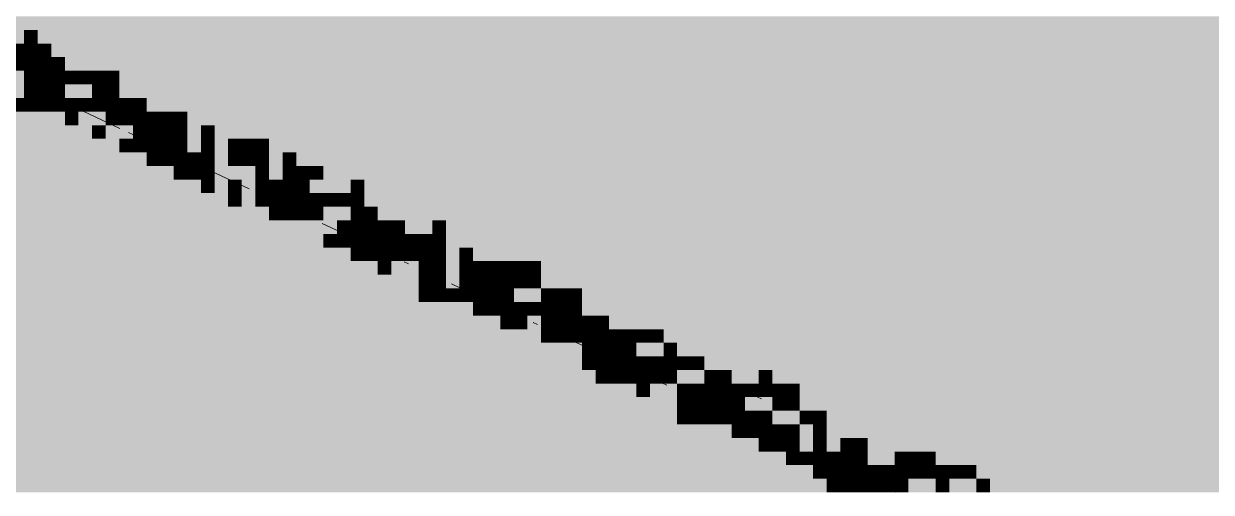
# Paper-space layout '03 3D Building and Roof' of a CAD drawing. Header units: millimetres. Extents: x 5 to 415, y 5 to 292.
# Drawn here: x 149.5 to 164.05, y 209.33 to 215.08 of the extents above; entities that cross this region are included whole.
import ezdxf

# ---------------------------------------------------------------- set-up
doc = ezdxf.new("R2010")
doc.units = ezdxf.units.MM
doc.layers.add('EXISTING', color=7, linetype='Continuous')
doc.layers.add('IMAGES', color=7, linetype='Continuous')

# ---------------------------------------------------------------- blocks, each defined once
blk = doc.blocks.new('SHEET_03')
at = {"layer": 'EXISTING', "color": 250, "lineweight": 9}
for p, q in [((149.675, 214.265), (149.569, 214.314)), ((149.833, 214.191), (149.78, 214.215)), ((150.044, 214.092), (149.991, 214.116)), ((150.677, 213.794), (150.15, 214.042)), ((150.888, 213.695), (150.783, 213.745)), ((151.047, 213.621), (150.994, 213.646)), ((151.258, 213.522), (151.152, 213.571)), ((151.416, 213.448), (151.363, 213.472)), ((152.26, 213.051), (151.574, 213.373)), ((152.471, 212.952), (152.366, 213.002)), ((152.629, 212.878), (152.577, 212.903)), ((152.84, 212.779), (152.735, 212.828)), ((153.526, 212.831), (153.579, 212.807)), ((152.999, 212.704), (152.946, 212.729)), ((153.843, 212.308), (153.157, 212.63)), ((154.054, 212.209), (153.948, 212.259)), ((154.212, 212.135), (154.159, 212.16)), ((154.423, 212.036), (154.37, 212.06)), ((154.582, 211.961), (154.529, 211.986)), ((155.056, 211.738), (154.74, 211.887)), ((155.426, 211.565), (155.162, 211.689)), ((155.637, 211.466), (155.531, 211.516)), ((155.795, 211.392), (155.742, 211.416)), ((156.006, 211.293), (155.953, 211.317)), ((156.639, 210.995), (156.112, 211.243)), ((156.85, 211.271), (156.956, 211.221)), ((157.008, 210.822), (156.745, 210.946)), ((157.22, 210.723), (157.114, 210.772)), ((157.378, 210.649), (157.325, 210.673)), ((157.589, 210.55), (157.536, 210.574)), ((158.222, 210.252), (157.694, 210.5)), ((158.433, 210.528), (158.539, 210.478)), ((158.433, 210.153), (158.327, 210.203)), ((158.591, 210.079), (158.539, 210.104)), ((158.802, 209.98), (158.697, 210.029)), ((158.961, 209.906), (158.908, 209.93)), ((159.172, 209.806), (159.119, 209.831)), ((159.805, 209.509), (159.33, 209.732)), ((160.016, 209.41), (159.91, 209.46)), ((160.174, 209.336), (160.121, 209.361))]:
    blk.add_line(p, q, dxfattribs=at)
at = {"layer": 'IMAGES', "color": 7}
for points in [[(149.172, 215), (149.505, 215), (149.172, 215.167), (149.505, 215.167)], [(149.505, 215), (191.997, 215), (149.505, 215.167), (191.997, 215.167)], [(149.172, 214.833), (149.505, 214.833), (149.172, 215), (149.505, 215)], [(149.505, 214.833), (149.671, 214.833), (149.505, 215), (149.671, 215)], [(149.671, 214.833), (192.33, 214.833), (149.671, 215), (192.33, 215)], [(149.338, 214.667), (149.505, 214.667), (149.338, 214.833), (149.505, 214.833)], [(149.505, 214.667), (149.671, 214.667), (149.505, 214.833), (149.671, 214.833)], [(149.671, 214.667), (149.838, 214.667), (149.671, 214.833), (149.838, 214.833)], [(149.838, 214.667), (192.663, 214.667), (149.838, 214.833), (192.663, 214.833)], [(149.338, 214.5), (149.505, 214.5), (149.338, 214.667), (149.505, 214.667)], [(149.505, 214.5), (149.671, 214.5), (149.505, 214.667), (149.671, 214.667)], [(149.671, 214.5), (149.838, 214.5), (149.671, 214.667), (149.838, 214.667)], [(149.838, 214.5), (150.005, 214.5), (149.838, 214.667), (150.005, 214.667)], [(150.005, 214.5), (192.997, 214.5), (150.005, 214.667), (192.997, 214.667)], [(149.338, 214.167), (149.505, 214.167), (149.338, 214.5), (149.505, 214.5)], [(149.505, 214.333), (149.671, 214.333), (149.505, 214.5), (149.671, 214.5)], [(149.671, 214.333), (149.838, 214.333), (149.671, 214.5), (149.838, 214.5)], [(149.838, 214.333), (150.005, 214.333), (149.838, 214.5), (150.005, 214.5)], [(150.005, 214.333), (150.171, 214.333), (150.005, 214.5), (150.171, 214.5)], [(150.171, 214.333), (150.338, 214.333), (150.171, 214.5), (150.338, 214.5)], [(150.338, 214.333), (150.505, 214.333), (150.338, 214.5), (150.505, 214.5)], [(150.505, 214.333), (150.671, 214.333), (150.505, 214.5), (150.671, 214.5)], [(150.671, 214.333), (193.33, 214.333), (150.671, 214.5), (193.33, 214.5)], [(149.505, 214.167), (149.671, 214.167), (149.505, 214.333), (149.671, 214.333)], [(149.671, 214.167), (149.838, 214.167), (149.671, 214.333), (149.838, 214.333)], [(149.838, 214.167), (150.005, 214.167), (149.838, 214.333), (150.005, 214.333)], [(150.005, 214.167), (150.338, 214.167), (150.005, 214.333), (150.338, 214.333)], [(150.338, 214.167), (150.505, 214.167), (150.338, 214.333), (150.505, 214.333)], [(150.505, 214.167), (150.671, 214.167), (150.505, 214.333), (150.671, 214.333)], [(150.671, 214.167), (151.005, 214.167), (150.671, 214.333), (151.005, 214.333)], [(151.005, 214.167), (193.663, 214.167), (151.005, 214.333), (193.663, 214.333)], [(149.338, 214), (149.505, 214), (149.338, 214.167), (149.505, 214.167)], [(149.505, 214), (149.671, 214), (149.505, 214.167), (149.671, 214.167)], [(149.671, 214), (149.838, 214), (149.671, 214.167), (149.838, 214.167)], [(149.838, 214), (150.005, 214), (149.838, 214.167), (150.005, 214.167)], [(150.005, 214), (150.171, 214), (150.005, 214.167), (150.171, 214.167)], [(150.171, 214), (150.338, 214), (150.171, 214.167), (150.338, 214.167)], [(150.338, 214), (150.505, 214), (150.338, 214.167), (150.505, 214.167)], [(150.505, 214), (150.671, 214), (150.505, 214.167), (150.671, 214.167)], [(150.671, 214), (150.838, 214), (150.671, 214.167), (150.838, 214.167)], [(150.838, 214), (151.005, 214), (150.838, 214.167), (151.005, 214.167)], [(151.005, 214), (151.338, 214), (151.005, 214.167), (151.338, 214.167)], [(151.338, 214), (194.163, 214), (151.338, 214.167), (194.163, 214.167)], [(140.007, 213.833), (149.671, 213.833), (140.007, 214), (149.671, 214)], [(149.671, 213.833), (150.005, 213.833), (149.671, 214), (150.005, 214)], [(150.005, 213.833), (150.171, 213.833), (150.005, 214), (150.171, 214)], [(150.171, 213.833), (150.505, 213.833), (150.171, 214), (150.505, 214)], [(150.505, 213.833), (150.671, 213.833), (150.505, 214), (150.671, 214)], [(150.671, 213.833), (150.838, 213.833), (150.671, 214), (150.838, 214)], [(150.838, 213.833), (151.005, 213.833), (150.838, 214), (151.005, 214)], [(151.005, 213.833), (151.171, 213.833), (151.005, 214), (151.171, 214)], [(151.171, 213.833), (151.338, 213.833), (151.171, 214), (151.338, 214)], [(151.338, 213.833), (151.504, 213.833), (151.338, 214), (151.504, 214)], [(151.504, 213.833), (151.838, 213.833), (151.504, 214), (151.838, 214)], [(151.838, 213.833), (194.496, 213.833), (151.838, 214), (194.496, 214)], [(140.34, 213.667), (150.005, 213.667), (140.34, 213.833), (150.005, 213.833)], [(150.005, 213.667), (150.338, 213.667), (150.005, 213.833), (150.338, 213.833)], [(150.338, 213.667), (150.505, 213.667), (150.338, 213.833), (150.505, 213.833)], [(150.505, 213.667), (150.838, 213.667), (150.505, 213.833), (150.838, 213.833)], [(150.838, 213.667), (151.005, 213.667), (150.838, 213.833), (151.005, 213.833)], [(151.005, 213.667), (151.171, 213.667), (151.005, 213.833), (151.171, 213.833)], [(151.171, 213.667), (151.338, 213.667), (151.171, 213.833), (151.338, 213.833)], [(151.338, 213.667), (151.504, 213.667), (151.338, 213.833), (151.504, 213.833)], [(151.504, 213.5), (151.671, 213.5), (151.504, 213.833), (151.671, 213.833)], [(151.671, 213.667), (151.838, 213.667), (151.671, 213.833), (151.838, 213.833)], [(151.838, 213.667), (152.171, 213.667), (151.838, 213.833), (152.171, 213.833)], [(152.171, 213.667), (194.663, 213.667), (152.171, 213.833), (194.663, 213.833)], [(140.673, 213.5), (150.338, 213.5), (140.673, 213.667), (150.338, 213.667)], [(150.338, 213.5), (150.671, 213.5), (150.338, 213.667), (150.671, 213.667)], [(150.671, 213.5), (150.838, 213.5), (150.671, 213.667), (150.838, 213.667)], [(150.838, 213.5), (151.005, 213.5), (150.838, 213.667), (151.005, 213.667)], [(151.005, 213.5), (151.171, 213.5), (151.005, 213.667), (151.171, 213.667)], [(151.171, 213.5), (151.338, 213.5), (151.171, 213.667), (151.338, 213.667)], [(151.338, 213.5), (151.504, 213.5), (151.338, 213.667), (151.504, 213.667)], [(151.671, 213.5), (151.838, 213.5), (151.671, 213.667), (151.838, 213.667)], [(151.838, 213.333), (152.004, 213.333), (151.838, 213.667), (152.004, 213.667)], [(152.004, 213.5), (152.171, 213.5), (152.004, 213.667), (152.171, 213.667)], [(152.171, 213.5), (152.338, 213.5), (152.171, 213.667), (152.338, 213.667)], [(152.338, 213.5), (152.504, 213.5), (152.338, 213.667), (152.504, 213.667)], [(152.504, 213.5), (195.163, 213.5), (152.504, 213.667), (195.163, 213.667)], [(141.006, 213.333), (150.671, 213.333), (141.006, 213.5), (150.671, 213.5)], [(150.671, 213.333), (151.005, 213.333), (150.671, 213.5), (151.005, 213.5)], [(151.005, 213.333), (151.171, 213.333), (151.005, 213.5), (151.171, 213.5)], [(151.171, 213.333), (151.338, 213.333), (151.171, 213.5), (151.338, 213.5)], [(151.338, 213.333), (151.504, 213.333), (151.338, 213.5), (151.504, 213.5)], [(151.504, 213.333), (151.671, 213.333), (151.504, 213.5), (151.671, 213.5)], [(151.671, 213.333), (151.838, 213.333), (151.671, 213.5), (151.838, 213.5)], [(152.004, 213.333), (152.171, 213.333), (152.004, 213.5), (152.171, 213.5)], [(152.171, 213.333), (152.338, 213.333), (152.171, 213.5), (152.338, 213.5)], [(152.338, 213.333), (152.504, 213.333), (152.338, 213.5), (152.504, 213.5)], [(152.504, 213.167), (152.671, 213.167), (152.504, 213.5), (152.671, 213.5)], [(152.671, 213.333), (152.838, 213.333), (152.671, 213.5), (152.838, 213.5)], [(152.838, 213.333), (195.496, 213.333), (152.838, 213.5), (195.496, 213.5)], [(141.506, 213.167), (151.005, 213.167), (141.506, 213.333), (151.005, 213.333)], [(151.005, 213.167), (151.338, 213.167), (151.005, 213.333), (151.338, 213.333)], [(151.338, 213.167), (151.504, 213.167), (151.338, 213.333), (151.504, 213.333)], [(151.504, 213.167), (151.671, 213.167), (151.504, 213.333), (151.671, 213.333)], [(151.671, 213.167), (151.838, 213.167), (151.671, 213.333), (151.838, 213.333)], [(151.838, 213), (152.004, 213), (151.838, 213.333), (152.004, 213.333)], [(152.004, 213.167), (152.338, 213.167), (152.004, 213.333), (152.338, 213.333)], [(152.338, 213.167), (152.504, 213.167), (152.338, 213.333), (152.504, 213.333)], [(152.671, 213.167), (152.838, 213.167), (152.671, 213.333), (152.838, 213.333)], [(152.838, 213.167), (153.004, 213.167), (152.838, 213.333), (153.004, 213.333)], [(153.004, 213.167), (153.171, 213.167), (153.004, 213.333), (153.171, 213.333)], [(153.171, 213.167), (195.83, 213.167), (153.171, 213.333), (195.83, 213.333)], [(142.006, 213), (151.338, 213), (142.006, 213.167), (151.338, 213.167)], [(151.338, 213), (151.671, 213), (151.338, 213.167), (151.671, 213.167)], [(151.671, 213), (151.838, 213), (151.671, 213.167), (151.838, 213.167)], [(152.004, 213), (152.171, 213), (152.004, 213.167), (152.171, 213.167)], [(152.171, 212.833), (152.338, 212.833), (152.171, 213.167), (152.338, 213.167)], [(152.338, 213), (152.504, 213), (152.338, 213.167), (152.504, 213.167)], [(152.504, 213), (152.671, 213), (152.504, 213.167), (152.671, 213.167)], [(152.671, 213), (152.838, 213), (152.671, 213.167), (152.838, 213.167)], [(152.838, 213), (153.004, 213), (152.838, 213.167), (153.004, 213.167)], [(153.004, 213), (153.504, 213), (153.004, 213.167), (153.504, 213.167)], [(153.504, 213), (153.671, 213), (153.504, 213.167), (153.671, 213.167)], [(153.671, 213), (196.163, 213), (153.671, 213.167), (196.163, 213.167)], [(142.173, 212.833), (151.671, 212.833), (142.173, 213), (151.671, 213)], [(151.671, 212.833), (152.004, 212.833), (151.671, 213), (152.004, 213)], [(152.004, 212.833), (152.171, 212.833), (152.004, 213), (152.171, 213)], [(152.338, 212.833), (152.504, 212.833), (152.338, 213), (152.504, 213)], [(152.504, 212.833), (152.671, 212.833), (152.504, 213), (152.671, 213)], [(152.671, 212.833), (152.838, 212.833), (152.671, 213), (152.838, 213)], [(152.838, 212.833), (153.004, 212.833), (152.838, 213), (153.004, 213)], [(153.004, 212.833), (153.171, 212.833), (153.004, 213), (153.171, 213)], [(153.171, 212.833), (153.337, 212.833), (153.171, 213), (153.337, 213)], [(153.337, 212.833), (153.504, 212.833), (153.337, 213), (153.504, 213)], [(153.504, 212.833), (153.671, 212.833), (153.504, 213), (153.671, 213)], [(153.671, 212.833), (196.496, 212.833), (153.671, 213), (196.496, 213)], [(142.506, 212.667), (152.171, 212.667), (142.506, 212.833), (152.171, 212.833)], [(152.171, 212.667), (152.504, 212.667), (152.171, 212.833), (152.504, 212.833)], [(152.504, 212.667), (152.671, 212.667), (152.504, 212.833), (152.671, 212.833)], [(152.671, 212.667), (152.838, 212.667), (152.671, 212.833), (152.838, 212.833)], [(152.838, 212.667), (153.004, 212.667), (152.838, 212.833), (153.004, 212.833)], [(153.004, 212.667), (153.171, 212.667), (153.004, 212.833), (153.171, 212.833)], [(153.171, 212.667), (153.504, 212.667), (153.171, 212.833), (153.504, 212.833)], [(153.504, 212.667), (153.671, 212.667), (153.504, 212.833), (153.671, 212.833)], [(153.671, 212.667), (153.837, 212.667), (153.671, 212.833), (153.837, 212.833)], [(153.837, 212.667), (154.171, 212.667), (153.837, 212.833), (154.171, 212.833)], [(154.171, 212.667), (154.504, 212.667), (154.171, 212.833), (154.504, 212.833)], [(154.504, 212.667), (196.996, 212.667), (154.504, 212.833), (196.996, 212.833)], [(142.673, 212.5), (152.504, 212.5), (142.673, 212.667), (152.504, 212.667)], [(152.504, 212.5), (152.838, 212.5), (152.504, 212.667), (152.838, 212.667)], [(152.838, 212.5), (153.337, 212.5), (152.838, 212.667), (153.337, 212.667)], [(153.337, 212.5), (153.504, 212.5), (153.337, 212.667), (153.504, 212.667)], [(153.504, 212.5), (153.671, 212.5), (153.504, 212.667), (153.671, 212.667)], [(153.671, 212.5), (153.837, 212.5), (153.671, 212.667), (153.837, 212.667)], [(153.837, 212.5), (154.004, 212.5), (153.837, 212.667), (154.004, 212.667)], [(154.004, 212.5), (154.171, 212.5), (154.004, 212.667), (154.171, 212.667)], [(154.171, 212.5), (154.504, 212.5), (154.171, 212.667), (154.504, 212.667)], [(154.504, 212.5), (154.671, 212.5), (154.504, 212.667), (154.671, 212.667)], [(154.671, 212.5), (197.329, 212.5), (154.671, 212.667), (197.329, 212.667)], [(143.173, 212.333), (152.838, 212.333), (143.173, 212.5), (152.838, 212.5)], [(152.838, 212.333), (153.171, 212.333), (152.838, 212.5), (153.171, 212.5)], [(153.171, 212.333), (153.337, 212.333), (153.171, 212.5), (153.337, 212.5)], [(153.337, 212.333), (153.504, 212.333), (153.337, 212.5), (153.504, 212.5)], [(153.504, 212.333), (153.671, 212.333), (153.504, 212.5), (153.671, 212.5)], [(153.671, 212.333), (153.837, 212.333), (153.671, 212.5), (153.837, 212.5)], [(153.837, 212.333), (154.004, 212.333), (153.837, 212.5), (154.004, 212.5)], [(154.004, 212.333), (154.171, 212.333), (154.004, 212.5), (154.171, 212.5)], [(154.171, 212.333), (154.337, 212.333), (154.171, 212.5), (154.337, 212.5)], [(154.337, 212.333), (154.504, 212.333), (154.337, 212.5), (154.504, 212.5)], [(154.504, 212.333), (154.671, 212.333), (154.504, 212.5), (154.671, 212.5)], [(154.671, 212.333), (155.004, 212.333), (154.671, 212.5), (155.004, 212.5)], [(155.004, 212.333), (197.496, 212.333), (155.004, 212.5), (197.496, 212.5)], [(143.506, 212.167), (153.171, 212.167), (143.506, 212.333), (153.171, 212.333)], [(153.171, 212.167), (153.504, 212.167), (153.171, 212.333), (153.504, 212.333)], [(153.504, 212.167), (153.671, 212.167), (153.504, 212.333), (153.671, 212.333)], [(153.671, 212.167), (153.837, 212.167), (153.671, 212.333), (153.837, 212.333)], [(153.837, 212.167), (154.004, 212.167), (153.837, 212.333), (154.004, 212.333)], [(154.004, 212.167), (154.171, 212.167), (154.004, 212.333), (154.171, 212.333)], [(154.171, 212.167), (154.337, 212.167), (154.171, 212.333), (154.337, 212.333)], [(154.337, 212.167), (154.504, 212.167), (154.337, 212.333), (154.504, 212.333)], [(154.504, 212.167), (154.671, 212.167), (154.504, 212.333), (154.671, 212.333)], [(154.671, 211.833), (154.837, 211.833), (154.671, 212.333), (154.837, 212.333)], [(154.837, 212.167), (155.004, 212.167), (154.837, 212.333), (155.004, 212.333)], [(155.004, 212.167), (155.337, 212.167), (155.004, 212.333), (155.337, 212.333)], [(155.337, 212.167), (197.663, 212.167), (155.337, 212.333), (197.663, 212.333)], [(143.839, 212), (153.504, 212), (143.839, 212.167), (153.504, 212.167)], [(153.504, 212), (153.837, 212), (153.504, 212.167), (153.837, 212.167)], [(153.837, 212), (154.004, 212), (153.837, 212.167), (154.004, 212.167)], [(154.004, 212), (154.337, 212), (154.004, 212.167), (154.337, 212.167)], [(154.337, 212), (154.504, 212), (154.337, 212.167), (154.504, 212.167)], [(154.504, 212), (154.671, 212), (154.504, 212.167), (154.671, 212.167)], [(154.837, 212), (155.004, 212), (154.837, 212.167), (155.004, 212.167)], [(155.004, 212), (155.17, 212), (155.004, 212.167), (155.17, 212.167)], [(155.17, 212), (155.337, 212), (155.17, 212.167), (155.337, 212.167)], [(155.337, 212), (155.504, 212), (155.337, 212.167), (155.504, 212.167)], [(155.504, 212), (155.67, 212), (155.504, 212.167), (155.67, 212.167)], [(155.67, 212), (155.837, 212), (155.67, 212.167), (155.837, 212.167)], [(155.837, 212), (197.829, 212), (155.837, 212.167), (197.829, 212.167)], [(144.339, 211.833), (153.837, 211.833), (144.339, 212), (153.837, 212)], [(153.837, 211.833), (154.337, 211.833), (153.837, 212), (154.337, 212)], [(154.337, 211.833), (154.504, 211.833), (154.337, 212), (154.504, 212)], [(154.504, 211.833), (154.671, 211.833), (154.504, 212), (154.671, 212)], [(154.837, 211.833), (155.004, 211.833), (154.837, 212), (155.004, 212)], [(155.004, 211.833), (155.17, 211.833), (155.004, 212), (155.17, 212)], [(155.17, 211.833), (155.337, 211.833), (155.17, 212), (155.337, 212)], [(155.337, 211.833), (155.504, 211.833), (155.337, 212), (155.504, 212)], [(155.504, 211.833), (155.67, 211.833), (155.504, 212), (155.67, 212)], [(155.67, 211.833), (155.837, 211.833), (155.67, 212), (155.837, 212)], [(155.837, 211.833), (156.17, 211.833), (155.837, 212), (156.17, 212)], [(156.17, 211.833), (198.162, 211.833), (156.17, 212), (198.162, 212)], [(144.672, 211.667), (154.337, 211.667), (144.672, 211.833), (154.337, 211.833)], [(154.337, 211.667), (154.504, 211.667), (154.337, 211.833), (154.504, 211.833)], [(154.504, 211.667), (154.671, 211.667), (154.504, 211.833), (154.671, 211.833)], [(154.671, 211.667), (154.837, 211.667), (154.671, 211.833), (154.837, 211.833)], [(154.837, 211.667), (155.004, 211.667), (154.837, 211.833), (155.004, 211.833)], [(155.004, 211.667), (155.17, 211.667), (155.004, 211.833), (155.17, 211.833)], [(155.17, 211.667), (155.337, 211.667), (155.17, 211.833), (155.337, 211.833)], [(155.337, 211.667), (155.504, 211.667), (155.337, 211.833), (155.504, 211.833)], [(155.504, 211.667), (155.837, 211.667), (155.504, 211.833), (155.837, 211.833)], [(155.837, 211.667), (156.004, 211.667), (155.837, 211.833), (156.004, 211.833)], [(156.004, 211.667), (156.17, 211.667), (156.004, 211.833), (156.17, 211.833)], [(156.17, 211.667), (156.337, 211.667), (156.17, 211.833), (156.337, 211.833)], [(156.337, 211.667), (198.662, 211.667), (156.337, 211.833), (198.662, 211.833)], [(145.006, 211.5), (154.671, 211.5), (145.006, 211.667), (154.671, 211.667)], [(154.671, 211.5), (155.004, 211.5), (154.671, 211.667), (155.004, 211.667)], [(155.004, 211.5), (155.17, 211.5), (155.004, 211.667), (155.17, 211.667)], [(155.17, 211.5), (155.337, 211.5), (155.17, 211.667), (155.337, 211.667)], [(155.337, 211.5), (155.504, 211.5), (155.337, 211.667), (155.504, 211.667)], [(155.504, 211.5), (155.67, 211.5), (155.504, 211.667), (155.67, 211.667)], [(155.67, 211.5), (155.837, 211.5), (155.67, 211.667), (155.837, 211.667)], [(155.837, 211.5), (156.004, 211.5), (155.837, 211.667), (156.004, 211.667)], [(156.004, 211.5), (156.17, 211.5), (156.004, 211.667), (156.17, 211.667)], [(156.17, 211.5), (156.337, 211.5), (156.17, 211.667), (156.337, 211.667)], [(156.337, 211.5), (156.67, 211.5), (156.337, 211.667), (156.67, 211.667)], [(156.67, 211.5), (198.996, 211.5), (156.67, 211.667), (198.996, 211.667)], [(145.672, 211.333), (155.004, 211.333), (145.672, 211.5), (155.004, 211.5)], [(155.004, 211.333), (155.337, 211.333), (155.004, 211.5), (155.337, 211.5)], [(155.337, 211.333), (155.504, 211.333), (155.337, 211.5), (155.504, 211.5)], [(155.504, 211.333), (155.67, 211.333), (155.504, 211.5), (155.67, 211.5)], [(155.67, 211.167), (155.837, 211.167), (155.67, 211.5), (155.837, 211.5)], [(155.837, 211.333), (156.004, 211.333), (155.837, 211.5), (156.004, 211.5)], [(156.004, 211.333), (156.17, 211.333), (156.004, 211.5), (156.17, 211.5)], [(156.17, 211.333), (156.337, 211.333), (156.17, 211.5), (156.337, 211.5)], [(156.337, 211.333), (156.504, 211.333), (156.337, 211.5), (156.504, 211.5)], [(156.504, 211.333), (156.67, 211.333), (156.504, 211.5), (156.67, 211.5)], [(156.67, 211.333), (157.003, 211.333), (156.67, 211.5), (157.003, 211.5)], [(157.003, 211.333), (199.162, 211.333), (157.003, 211.5), (199.162, 211.5)], [(145.839, 211.167), (155.337, 211.167), (145.839, 211.333), (155.337, 211.333)], [(155.337, 211.167), (155.67, 211.167), (155.337, 211.333), (155.67, 211.333)], [(155.837, 211.167), (156.004, 211.167), (155.837, 211.333), (156.004, 211.333)], [(156.004, 211.167), (156.17, 211.167), (156.004, 211.333), (156.17, 211.333)], [(156.17, 211.167), (156.337, 211.167), (156.17, 211.333), (156.337, 211.333)], [(156.337, 211.167), (156.504, 211.167), (156.337, 211.333), (156.504, 211.333)], [(156.504, 211.167), (156.67, 211.167), (156.504, 211.333), (156.67, 211.333)], [(156.67, 211.167), (156.837, 211.167), (156.67, 211.333), (156.837, 211.333)], [(156.837, 211.167), (157.003, 211.167), (156.837, 211.333), (157.003, 211.333)], [(157.003, 211.167), (157.17, 211.167), (157.003, 211.333), (157.17, 211.333)], [(157.17, 211.167), (157.337, 211.167), (157.17, 211.333), (157.337, 211.333)], [(157.337, 211.167), (199.662, 211.167), (157.337, 211.333), (199.662, 211.333)], [(145.839, 211), (155.67, 211), (145.839, 211.167), (155.67, 211.167)], [(155.67, 211), (156.004, 211), (155.67, 211.167), (156.004, 211.167)], [(156.004, 211), (156.337, 211), (156.004, 211.167), (156.337, 211.167)], [(156.337, 211), (156.504, 211), (156.337, 211.167), (156.504, 211.167)], [(156.504, 211), (156.67, 211), (156.504, 211.167), (156.67, 211.167)], [(156.67, 211), (156.837, 211), (156.67, 211.167), (156.837, 211.167)], [(156.837, 211), (157.003, 211), (156.837, 211.167), (157.003, 211.167)], [(157.003, 211), (157.337, 211), (157.003, 211.167), (157.337, 211.167)], [(157.337, 211), (157.503, 211), (157.337, 211.167), (157.503, 211.167)], [(157.503, 211), (157.837, 211), (157.503, 211.167), (157.837, 211.167)], [(157.837, 211), (199.995, 211), (157.837, 211.167), (199.995, 211.167)], [(146.339, 210.833), (156.004, 210.833), (146.339, 211), (156.004, 211)], [(156.004, 210.833), (156.337, 210.833), (156.004, 211), (156.337, 211)], [(156.337, 210.833), (156.504, 210.833), (156.337, 211), (156.504, 211)], [(156.504, 210.833), (156.67, 210.833), (156.504, 211), (156.67, 211)], [(156.67, 210.833), (156.837, 210.833), (156.67, 211), (156.837, 211)], [(156.837, 210.833), (157.003, 210.833), (156.837, 211), (157.003, 211)], [(157.003, 210.833), (157.17, 210.833), (157.003, 211), (157.17, 211)], [(157.17, 210.833), (157.337, 210.833), (157.17, 211), (157.337, 211)], [(157.337, 210.833), (157.503, 210.833), (157.337, 211), (157.503, 211)], [(157.503, 210.833), (157.67, 210.833), (157.503, 211), (157.67, 211)], [(157.67, 210.833), (157.837, 210.833), (157.67, 211), (157.837, 211)], [(157.837, 210.833), (158.17, 210.833), (157.837, 211), (158.17, 211)], [(158.17, 210.833), (200.329, 210.833), (158.17, 211), (200.329, 211)], [(146.672, 210.667), (156.504, 210.667), (146.672, 210.833), (156.504, 210.833)], [(156.504, 210.667), (156.67, 210.667), (156.504, 210.833), (156.67, 210.833)], [(156.67, 210.667), (156.837, 210.667), (156.67, 210.833), (156.837, 210.833)], [(156.837, 210.667), (157.003, 210.667), (156.837, 210.833), (157.003, 210.833)], [(157.003, 210.667), (157.17, 210.667), (157.003, 210.833), (157.17, 210.833)], [(157.17, 210.667), (157.337, 210.667), (157.17, 210.833), (157.337, 210.833)], [(157.337, 210.667), (157.503, 210.667), (157.337, 210.833), (157.503, 210.833)], [(157.503, 210.667), (157.837, 210.667), (157.503, 210.833), (157.837, 210.833)], [(157.837, 210.667), (158.003, 210.667), (157.837, 210.833), (158.003, 210.833)], [(158.003, 210.667), (158.17, 210.667), (158.003, 210.833), (158.17, 210.833)], [(158.17, 210.667), (158.503, 210.667), (158.17, 210.833), (158.503, 210.833)], [(158.503, 210.667), (158.67, 210.667), (158.503, 210.833), (158.67, 210.833)], [(158.67, 210.667), (200.662, 210.667), (158.67, 210.833), (200.662, 210.833)], [(147.172, 210.5), (156.67, 210.5), (147.172, 210.667), (156.67, 210.667)], [(156.67, 210.5), (157.003, 210.5), (156.67, 210.667), (157.003, 210.667)], [(157.003, 210.5), (157.17, 210.5), (157.003, 210.667), (157.17, 210.667)], [(157.17, 210.5), (157.503, 210.5), (157.17, 210.667), (157.503, 210.667)], [(157.503, 210.5), (157.67, 210.5), (157.503, 210.667), (157.67, 210.667)], [(157.67, 210.5), (157.837, 210.5), (157.67, 210.667), (157.837, 210.667)], [(157.837, 210.5), (158.003, 210.5), (157.837, 210.667), (158.003, 210.667)], [(158.003, 210.5), (158.17, 210.5), (158.003, 210.667), (158.17, 210.667)], [(158.17, 210.5), (158.337, 210.5), (158.17, 210.667), (158.337, 210.667)], [(158.337, 210.5), (158.503, 210.5), (158.337, 210.667), (158.503, 210.667)], [(158.503, 210.5), (158.67, 210.5), (158.503, 210.667), (158.67, 210.667)], [(158.67, 210.5), (158.836, 210.5), (158.67, 210.667), (158.836, 210.667)], [(158.836, 210.5), (159.003, 210.5), (158.836, 210.667), (159.003, 210.667)], [(159.003, 210.5), (200.995, 210.5), (159.003, 210.667), (200.995, 210.667)], [(147.505, 210.333), (157.003, 210.333), (147.505, 210.5), (157.003, 210.5)], [(157.003, 210.333), (157.503, 210.333), (157.003, 210.5), (157.503, 210.5)], [(157.503, 210.333), (157.67, 210.333), (157.503, 210.5), (157.67, 210.5)], [(157.67, 210.333), (157.837, 210.333), (157.67, 210.5), (157.837, 210.5)], [(157.837, 210.333), (158.003, 210.333), (157.837, 210.5), (158.003, 210.5)], [(158.003, 210.333), (158.17, 210.333), (158.003, 210.5), (158.17, 210.5)], [(158.17, 210.333), (158.337, 210.333), (158.17, 210.5), (158.337, 210.5)], [(158.337, 210.333), (158.67, 210.333), (158.337, 210.5), (158.67, 210.5)], [(158.67, 210.333), (158.836, 210.333), (158.67, 210.5), (158.836, 210.5)], [(158.836, 210.333), (159.003, 210.333), (158.836, 210.5), (159.003, 210.5)], [(159.003, 210.333), (159.336, 210.333), (159.003, 210.5), (159.336, 210.5)], [(159.336, 210.333), (201.329, 210.333), (159.336, 210.5), (201.329, 210.5)], [(147.838, 210.167), (157.503, 210.167), (147.838, 210.333), (157.503, 210.333)], [(157.503, 210.167), (157.67, 210.167), (157.503, 210.333), (157.67, 210.333)], [(157.67, 210.167), (157.837, 210.167), (157.67, 210.333), (157.837, 210.333)], [(157.837, 210.167), (158.003, 210.167), (157.837, 210.333), (158.003, 210.333)], [(158.003, 210.167), (158.17, 210.167), (158.003, 210.333), (158.17, 210.333)], [(158.17, 210.167), (158.337, 210.167), (158.17, 210.333), (158.337, 210.333)], [(158.337, 210.167), (158.503, 210.167), (158.337, 210.333), (158.503, 210.333)], [(158.503, 210.167), (158.67, 210.167), (158.503, 210.333), (158.67, 210.333)], [(158.67, 210.167), (159.003, 210.167), (158.67, 210.333), (159.003, 210.333)], [(159.003, 210.167), (159.17, 210.167), (159.003, 210.333), (159.17, 210.333)], [(159.17, 210.167), (159.336, 210.167), (159.17, 210.333), (159.336, 210.333)], [(159.336, 210.167), (159.67, 210.167), (159.336, 210.333), (159.67, 210.333)], [(159.67, 210.167), (201.828, 210.167), (159.67, 210.333), (201.828, 210.333)], [(148.172, 210), (157.837, 210), (148.172, 210.167), (157.837, 210.167)], [(157.837, 210), (158.17, 210), (157.837, 210.167), (158.17, 210.167)], [(158.17, 210), (158.337, 210), (158.17, 210.167), (158.337, 210.167)], [(158.337, 210), (158.503, 210), (158.337, 210.167), (158.503, 210.167)], [(158.503, 210), (158.67, 210), (158.503, 210.167), (158.67, 210.167)], [(158.67, 210), (158.836, 210), (158.67, 210.167), (158.836, 210.167)], [(158.836, 210), (159.003, 210), (158.836, 210.167), (159.003, 210.167)], [(159.003, 209.833), (159.17, 209.833), (159.003, 210.167), (159.17, 210.167)], [(159.17, 210), (159.336, 210), (159.17, 210.167), (159.336, 210.167)], [(159.336, 209.833), (159.503, 209.833), (159.336, 210.167), (159.503, 210.167)], [(159.503, 210), (159.836, 210), (159.503, 210.167), (159.836, 210.167)], [(159.836, 210), (202.162, 210), (159.836, 210.167), (202.162, 210.167)], [(148.505, 209.833), (158.17, 209.833), (148.505, 210), (158.17, 210)], [(158.17, 209.833), (158.503, 209.833), (158.17, 210), (158.503, 210)], [(158.503, 209.833), (158.67, 209.833), (158.503, 210), (158.67, 210)], [(158.67, 209.833), (158.836, 209.833), (158.67, 210), (158.836, 210)], [(158.836, 209.833), (159.003, 209.833), (158.836, 210), (159.003, 210)], [(159.17, 209.833), (159.336, 209.833), (159.17, 210), (159.336, 210)], [(159.503, 209.833), (159.67, 209.833), (159.503, 210), (159.67, 210)], [(159.67, 209.833), (159.836, 209.833), (159.67, 210), (159.836, 210)], [(159.836, 209.833), (160.17, 209.833), (159.836, 210), (160.17, 210)], [(160.17, 209.833), (202.328, 209.833), (160.17, 210), (202.328, 210)], [(149.338, 209.667), (158.503, 209.667), (149.338, 209.833), (158.503, 209.833)], [(158.503, 209.667), (158.836, 209.667), (158.503, 209.833), (158.836, 209.833)], [(158.836, 209.667), (159.003, 209.667), (158.836, 209.833), (159.003, 209.833)], [(159.003, 209.667), (159.17, 209.667), (159.003, 209.833), (159.17, 209.833)], [(159.17, 209.667), (159.336, 209.667), (159.17, 209.833), (159.336, 209.833)], [(159.336, 209.667), (159.503, 209.667), (159.336, 209.833), (159.503, 209.833)], [(159.503, 209.667), (159.67, 209.667), (159.503, 209.833), (159.67, 209.833)], [(159.67, 209.667), (159.836, 209.667), (159.67, 209.833), (159.836, 209.833)], [(159.836, 209.667), (160.17, 209.667), (159.836, 209.833), (160.17, 209.833)], [(160.17, 209.667), (160.336, 209.667), (160.17, 209.833), (160.336, 209.833)], [(160.336, 209.667), (160.503, 209.667), (160.336, 209.833), (160.503, 209.833)], [(160.503, 209.667), (160.669, 209.667), (160.503, 209.833), (160.669, 209.833)], [(160.669, 209.667), (202.828, 209.667), (160.669, 209.833), (202.828, 209.833)], [(149.338, 209.333), (149.505, 209.333), (149.338, 209.667), (149.505, 209.667)], [(149.505, 209.5), (158.836, 209.5), (149.505, 209.667), (158.836, 209.667)], [(158.836, 209.5), (159.17, 209.5), (158.836, 209.667), (159.17, 209.667)], [(159.17, 209.5), (159.336, 209.5), (159.17, 209.667), (159.336, 209.667)], [(159.336, 209.5), (159.503, 209.5), (159.336, 209.667), (159.503, 209.667)], [(159.503, 209.5), (159.67, 209.5), (159.503, 209.667), (159.67, 209.667)], [(159.67, 209.5), (159.836, 209.5), (159.67, 209.667), (159.836, 209.667)], [(159.836, 209.5), (160.003, 209.5), (159.836, 209.667), (160.003, 209.667)], [(160.003, 209.5), (160.17, 209.5), (160.003, 209.667), (160.17, 209.667)], [(160.17, 209.5), (160.336, 209.5), (160.17, 209.667), (160.336, 209.667)], [(160.336, 209.5), (160.503, 209.5), (160.336, 209.667), (160.503, 209.667)], [(160.503, 209.5), (160.669, 209.5), (160.503, 209.667), (160.669, 209.667)], [(160.669, 209.5), (160.836, 209.5), (160.669, 209.667), (160.836, 209.667)], [(160.836, 209.5), (161.003, 209.5), (160.836, 209.667), (161.003, 209.667)], [(161.003, 209.5), (161.169, 209.5), (161.003, 209.667), (161.169, 209.667)], [(161.169, 209.5), (203.162, 209.5), (161.169, 209.667), (203.162, 209.667)], [(149.505, 209.333), (159.336, 209.333), (149.505, 209.5), (159.336, 209.5)], [(159.336, 209.333), (159.503, 209.333), (159.336, 209.5), (159.503, 209.5)], [(159.503, 209.333), (159.67, 209.333), (159.503, 209.5), (159.67, 209.5)], [(159.67, 209.333), (159.836, 209.333), (159.67, 209.5), (159.836, 209.5)], [(159.836, 209.333), (160.003, 209.333), (159.836, 209.5), (160.003, 209.5)], [(160.003, 209.333), (160.17, 209.333), (160.003, 209.5), (160.17, 209.5)], [(160.17, 209.333), (160.336, 209.333), (160.17, 209.5), (160.336, 209.5)], [(160.336, 209.333), (160.669, 209.333), (160.336, 209.5), (160.669, 209.5)], [(160.669, 209.333), (160.836, 209.333), (160.669, 209.5), (160.836, 209.5)], [(160.836, 209.333), (161.169, 209.333), (160.836, 209.5), (161.169, 209.5)], [(161.169, 209.333), (161.336, 209.333), (161.169, 209.5), (161.336, 209.5)], [(161.336, 209.333), (203.495, 209.333), (161.336, 209.5), (203.495, 209.5)]]:
    blk.add_solid(points, dxfattribs=at)

psp = doc.layouts.new('03 3D Building and Roof')

# ---------------------------------------------------------------- block references
psp.add_blockref('SHEET_03', (0, 0))

doc.saveas('drawing.dxf')
